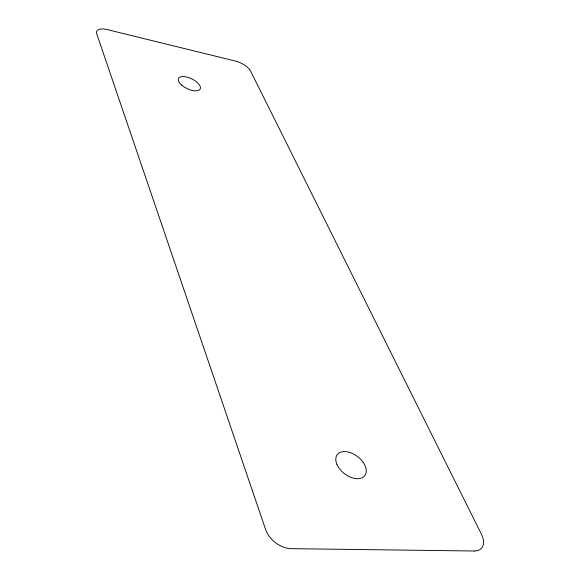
<?xml version="1.0" encoding="UTF-8"?>
<svg xmlns="http://www.w3.org/2000/svg" width="580" height="580" viewBox="0 0 580 580"><rect width="100%" height="100%" fill="white"/><g stroke="black" fill="none" stroke-linecap="round" stroke-linejoin="round"><path stroke-width="0.87" d="M474.157 551L291.363 548.665A22.431 15.457 38.4 0 1 265.625 529.54L96.751 33.821A14.304 6.235 23.8 0 1 107.271 29.609L235.574 61.103A13.282 5.604 26.8 0 1 250.618 71.122L481.429 534.26A21.083 12.448 42 0 1 474.157 551M336.98 464.515A17.32 10.773 37.4 0 0 363.16 477.188A17.32 10.773 37.4 0 0 352.937 453.72A17.32 10.773 37.4 0 0 336.98 464.515M181.533 84.992A12.071 5.394 25.8 0 0 200.1 89.16A12.071 5.394 25.8 0 0 186.405 76.973A12.071 5.394 25.8 0 0 181.533 84.992"/></g></svg>
